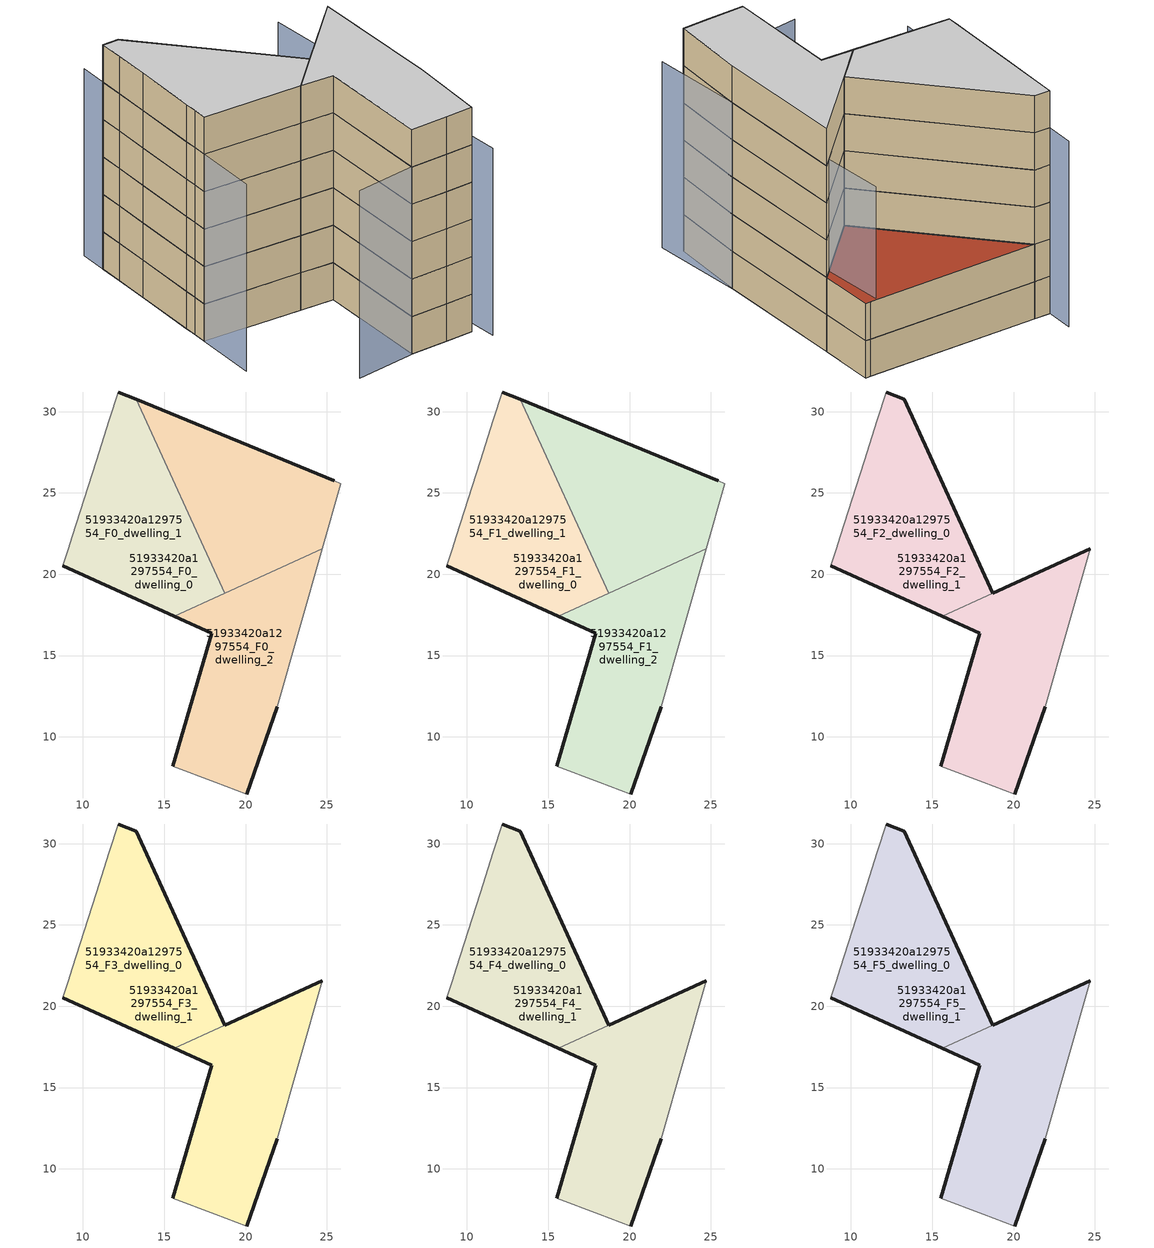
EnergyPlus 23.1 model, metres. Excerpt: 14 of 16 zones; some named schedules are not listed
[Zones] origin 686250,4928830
51933420a1297554_F0_dwelling_0
 floor ground (EU_floor_Construction): 18.73,18.84 13.27,30.75 12.16,31.21 11.62,29.5 10.81,26.96 9.35,22.35 9.1,21.55 8.77,20.52 15.61,17.41 z0; 20.08,6.49 21.95,11.86 24.71,21.58 15.61,17.41 17.92,16.37 15.51,8.21 18.14,7.21 z0; 24.71,21.58 25.84,25.58 25.46,25.74 13.27,30.75 18.73,18.84 z0
 wall outside (EU_wall_Construction): 21.95,11.86 20.08,6.49 / 15.51,8.21 17.92,16.37 15.61,17.41 z0:3
 wall adiabatic (EU_wall_Construction): 20.08,6.49 18.14,7.21 15.51,8.21 / 24.71,21.58 21.95,11.86 z0:3
 wall to 51933420a1297554_F0_dwelling_2 (EU_wall_Construction): 18.73,18.84 24.71,21.58 z0:3
 wall to 51933420a1297554_F0_dwelling_1 (EU_wall_Construction): 15.61,17.41 18.73,18.84 z0:3
51933420a1297554_F0_dwelling_1
 floor ground (EU_floor_Construction): 20.08,6.49 21.95,11.86 24.71,21.58 15.61,17.41 17.92,16.37 15.51,8.21 18.14,7.21 z0; 18.73,18.84 13.27,30.75 12.16,31.21 11.62,29.5 10.81,26.96 9.35,22.35 9.1,21.55 8.77,20.52 15.61,17.41 z0
 wall outside (EU_wall_Construction): 12.16,31.21 13.27,30.75 / 15.61,17.41 8.77,20.52 z0:3
 wall adiabatic (EU_wall_Construction): 8.77,20.52 9.1,21.55 9.35,22.35 10.81,26.96 11.62,29.5 12.16,31.21 z0:3
 wall to 51933420a1297554_F0_dwelling_2 (EU_wall_Construction): 13.27,30.75 18.73,18.84 z0:3
51933420a1297554_F0_dwelling_2
 floor ground (EU_floor_Construction): 24.71,21.58 25.84,25.58 25.46,25.74 13.27,30.75 18.73,18.84 z0; 20.08,6.49 21.95,11.86 24.71,21.58 15.61,17.41 17.92,16.37 15.51,8.21 18.14,7.21 z0
 wall outside (EU_wall_Construction): 13.27,30.75 25.46,25.74 z0:3
 wall adiabatic (EU_wall_Construction): 25.46,25.74 25.84,25.58 24.71,21.58 z0:3
51933420a1297554_F1_dwelling_0
 floor to 51933420a1297554_F0_dwelling_0 (EU_floor_Construction): 20.08,6.49 21.95,11.86 24.71,21.58 15.61,17.41 17.92,16.37 15.51,8.21 18.14,7.21 z3
 floor adiabatic (EU_floor_Construction): 24.71,21.58 25.84,25.58 25.46,25.74 13.27,30.75 18.73,18.84 z3; 18.73,18.84 13.27,30.75 12.16,31.21 11.62,29.5 10.81,26.96 9.35,22.35 9.1,21.55 8.77,20.52 15.61,17.41 z3
 wall outside (EU_wall_Construction): 21.95,11.86 20.08,6.49 / 15.51,8.21 17.92,16.37 15.61,17.41 z3:6
 wall adiabatic (EU_wall_Construction): 20.08,6.49 18.14,7.21 15.51,8.21 / 24.71,21.58 21.95,11.86 z3:6
 wall to 51933420a1297554_F1_dwelling_2 (EU_wall_Construction): 18.73,18.84 24.71,21.58 z3:6
 wall to 51933420a1297554_F1_dwelling_1 (EU_wall_Construction): 15.61,17.41 18.73,18.84 z3:6
 roof outside (EU_floor_Construction): 25.46,25.74 25.84,25.58 24.71,21.58 18.73,18.84 13.27,30.75 z6
51933420a1297554_F1_dwelling_1
 floor to 51933420a1297554_F0_dwelling_1 (EU_floor_Construction): 18.73,18.84 13.27,30.75 12.16,31.21 11.62,29.5 10.81,26.96 9.35,22.35 9.1,21.55 8.77,20.52 15.61,17.41 z3
 floor adiabatic (EU_floor_Construction): 20.08,6.49 21.95,11.86 24.71,21.58 15.61,17.41 17.92,16.37 15.51,8.21 18.14,7.21 z3
 wall outside (EU_wall_Construction): 12.16,31.21 13.27,30.75 / 15.61,17.41 8.77,20.52 z3:6
 wall adiabatic (EU_wall_Construction): 8.77,20.52 9.1,21.55 9.35,22.35 10.81,26.96 11.62,29.5 12.16,31.21 z3:6
 wall to 51933420a1297554_F1_dwelling_2 (EU_wall_Construction): 13.27,30.75 18.73,18.84 z3:6
51933420a1297554_F1_dwelling_2
 floor to 51933420a1297554_F0_dwelling_2 (EU_floor_Construction): 24.71,21.58 25.84,25.58 25.46,25.74 13.27,30.75 18.73,18.84 z3; 20.08,6.49 21.95,11.86 24.71,21.58 15.61,17.41 17.92,16.37 15.51,8.21 18.14,7.21 z3
 wall outside (EU_wall_Construction): 13.27,30.75 25.46,25.74 z3:6
 wall adiabatic (EU_wall_Construction): 25.46,25.74 25.84,25.58 24.71,21.58 z3:6
 ceiling adiabatic (EU_roof_Construction): 24.71,21.58 21.95,11.86 20.08,6.49 18.14,7.21 15.51,8.21 17.92,16.37 15.61,17.41 z6
 roof outside (EU_roof_Construction): 25.46,25.74 25.84,25.58 24.71,21.58 18.73,18.84 13.27,30.75 z6
51933420a1297554_F2_dwelling_0
 floor to 51933420a1297554_F1_dwelling_0 (EU_floor_Construction): 20.08,6.49 21.95,11.86 24.71,21.58 15.61,17.41 17.92,16.37 15.51,8.21 18.14,7.21 z6
 floor adiabatic (EU_floor_Construction): 18.73,18.84 13.27,30.75 12.16,31.21 11.62,29.5 10.81,26.96 9.35,22.35 9.1,21.55 8.77,20.52 15.61,17.41 z6
 wall outside (EU_wall_Construction): 21.95,11.86 20.08,6.49 / 15.51,8.21 17.92,16.37 15.61,17.41 / 18.73,18.84 24.71,21.58 z6:9
 wall adiabatic (EU_wall_Construction): 20.08,6.49 18.14,7.21 15.51,8.21 / 24.71,21.58 21.95,11.86 z6:9
 wall to 51933420a1297554_F2_dwelling_1 (EU_wall_Construction): 15.61,17.41 18.73,18.84 z6:9
51933420a1297554_F2_dwelling_1
 floor to 51933420a1297554_F1_dwelling_1 (EU_floor_Construction): 20.08,6.49 21.95,11.86 24.71,21.58 15.61,17.41 17.92,16.37 15.51,8.21 18.14,7.21 z6; 18.73,18.84 13.27,30.75 12.16,31.21 11.62,29.5 10.81,26.96 9.35,22.35 9.1,21.55 8.77,20.52 15.61,17.41 z6
 wall outside (EU_wall_Construction): 12.16,31.21 13.27,30.75 18.73,18.84 / 15.61,17.41 8.77,20.52 z6:9
 wall adiabatic (EU_wall_Construction): 8.77,20.52 9.1,21.55 9.35,22.35 10.81,26.96 11.62,29.5 12.16,31.21 z6:9
51933420a1297554_F3_dwelling_0
 floor adiabatic (EU_floor_Construction): 20.08,6.49 21.95,11.86 24.71,21.58 15.61,17.41 17.92,16.37 15.51,8.21 18.14,7.21 z9; 18.73,18.84 13.27,30.75 12.16,31.21 11.62,29.5 10.81,26.96 9.35,22.35 9.1,21.55 8.77,20.52 15.61,17.41 z9
 wall outside (EU_wall_Construction): 21.95,11.86 20.08,6.49 / 15.51,8.21 17.92,16.37 15.61,17.41 / 18.73,18.84 24.71,21.58 z9:12
 wall adiabatic (EU_wall_Construction): 20.08,6.49 18.14,7.21 15.51,8.21 / 24.71,21.58 21.95,11.86 z9:12
 wall to 51933420a1297554_F3_dwelling_1 (EU_wall_Construction): 15.61,17.41 18.73,18.84 z9:12
51933420a1297554_F3_dwelling_1
 floor to 51933420a1297554_F2_dwelling_1 (EU_floor_Construction): 20.08,6.49 21.95,11.86 24.71,21.58 15.61,17.41 17.92,16.37 15.51,8.21 18.14,7.21 z9; 18.73,18.84 13.27,30.75 12.16,31.21 11.62,29.5 10.81,26.96 9.35,22.35 9.1,21.55 8.77,20.52 15.61,17.41 z9
 wall outside (EU_wall_Construction): 12.16,31.21 13.27,30.75 18.73,18.84 / 15.61,17.41 8.77,20.52 z9:12
 wall adiabatic (EU_wall_Construction): 8.77,20.52 9.1,21.55 9.35,22.35 10.81,26.96 11.62,29.5 12.16,31.21 z9:12
51933420a1297554_F4_dwelling_0
 floor adiabatic (EU_floor_Construction): 20.08,6.49 21.95,11.86 24.71,21.58 15.61,17.41 17.92,16.37 15.51,8.21 18.14,7.21 z12; 18.73,18.84 13.27,30.75 12.16,31.21 11.62,29.5 10.81,26.96 9.35,22.35 9.1,21.55 8.77,20.52 15.61,17.41 z12
 wall outside (EU_wall_Construction): 21.95,11.86 20.08,6.49 / 15.51,8.21 17.92,16.37 15.61,17.41 / 18.73,18.84 24.71,21.58 z12:15
 wall adiabatic (EU_wall_Construction): 20.08,6.49 18.14,7.21 15.51,8.21 / 24.71,21.58 21.95,11.86 z12:15
 wall to 51933420a1297554_F4_dwelling_1 (EU_wall_Construction): 15.61,17.41 18.73,18.84 z12:15
51933420a1297554_F4_dwelling_1
 floor to 51933420a1297554_F3_dwelling_1 (EU_floor_Construction): 20.08,6.49 21.95,11.86 24.71,21.58 15.61,17.41 17.92,16.37 15.51,8.21 18.14,7.21 z12; 18.73,18.84 13.27,30.75 12.16,31.21 11.62,29.5 10.81,26.96 9.35,22.35 9.1,21.55 8.77,20.52 15.61,17.41 z12
 wall outside (EU_wall_Construction): 12.16,31.21 13.27,30.75 18.73,18.84 / 15.61,17.41 8.77,20.52 z12:15
 wall adiabatic (EU_wall_Construction): 8.77,20.52 9.1,21.55 9.35,22.35 10.81,26.96 11.62,29.5 12.16,31.21 z12:15
51933420a1297554_F5_dwelling_0
 floor adiabatic (EU_floor_Construction): 20.08,6.49 21.95,11.86 24.71,21.58 15.61,17.41 17.92,16.37 15.51,8.21 18.14,7.21 z15; 18.73,18.84 13.27,30.75 12.16,31.21 11.62,29.5 10.81,26.96 9.35,22.35 9.1,21.55 8.77,20.52 15.61,17.41 z15
 wall outside (EU_wall_Construction): 21.95,11.86 20.08,6.49 / 15.51,8.21 17.92,16.37 15.61,17.41 / 18.73,18.84 24.71,21.58 z15:18
 wall adiabatic (EU_wall_Construction): 20.08,6.49 18.14,7.21 15.51,8.21 / 24.71,21.58 21.95,11.86 z15:18
 wall to 51933420a1297554_F5_dwelling_1 (EU_wall_Construction): 15.61,17.41 18.73,18.84 z15:18
 ceiling to 51933420a1297554_F6_dwelling_1 (EU_floor_Construction): 24.71,21.58 21.95,11.86 20.08,6.49 18.14,7.21 15.51,8.21 17.92,16.37 15.61,17.41 z18; 13.27,30.75 18.73,18.84 15.61,17.41 8.77,20.52 9.1,21.55 9.35,22.35 10.81,26.96 11.62,29.5 12.16,31.21 z18
51933420a1297554_F5_dwelling_1
 floor to 51933420a1297554_F4_dwelling_1 (EU_floor_Construction): 20.08,6.49 21.95,11.86 24.71,21.58 15.61,17.41 17.92,16.37 15.51,8.21 18.14,7.21 z15; 18.73,18.84 13.27,30.75 12.16,31.21 11.62,29.5 10.81,26.96 9.35,22.35 9.1,21.55 8.77,20.52 15.61,17.41 z15
 wall outside (EU_wall_Construction): 12.16,31.21 13.27,30.75 18.73,18.84 / 15.61,17.41 8.77,20.52 z15:18
 wall adiabatic (EU_wall_Construction): 8.77,20.52 9.1,21.55 9.35,22.35 10.81,26.96 11.62,29.5 12.16,31.21 z15:18
 ceiling to 51933420a1297554_F6_dwelling_1 (EU_floor_Construction): 13.27,30.75 18.73,18.84 15.61,17.41 8.77,20.52 9.1,21.55 9.35,22.35 10.81,26.96 11.62,29.5 12.16,31.21 z18; 24.71,21.58 21.95,11.86 20.08,6.49 18.14,7.21 15.51,8.21 17.92,16.37 15.61,17.41 z18
shading: 11.09,9.38 20.03,7.01 / 20.51,5.07 24.91,25.77 / 12.79,33.19 7.38,16.12 z0:15
[Building]
EU S2 Campaign: North Axis=0; Terrain=City; Solar Distribution=FullExterior
[Site:Location]
Bologna: Latitude=44.5; Longitude=11.25; Time Zone=1; Elevation=37
[SizingPeriod:WeatherFileDays]
AnnualSizingPeriod: Begin Month=1; Begin Day of Month=1; End Month=12; End Day of Month=31; Day of Week for Start Day=Monday; Use Weather File Daylight Saving Period=No; Use Weather File Rain and Snow Indicators=No
[MATERIAL]
EU_InternalMass_Material: Roughness=MediumRough; Thickness=0.1; Conductivity=1; Density=1800; Specific Heat=900; Thermal Absorptance=0.9; Solar Absorptance=0.7; Visible Absorptance=0.7
[MATERIAL:NOMASS] Roughness=MediumRough; Thermal Absorptance=0.9; Solar Absorptance=0.7; Visible Absorptance=0.7
Name | Thermal Resistance
EU_wall_NoMass | 0.905828
EU_roof_NoMass | 0.37593
EU_floor_NoMass | 0.67114
[CONSTRUCTION]
EU_wall_Construction: EU_wall_NoMass
EU_roof_Construction: EU_roof_NoMass
EU_floor_Construction: EU_floor_NoMass
EU_InternalMass_Construction: EU_InternalMass_Material
[ZONE] Type=1; Multiplier=1; Ceiling Height=autocalculate; Floor Area=autocalculate; Part of Total Floor Area=Yes
Name | Volume
51933420a1297554_F0_dwelling_0 | 640.32
51933420a1297554_F1_dwelling_0 | 640.319
51933420a1297554_F2_dwelling_0; 51933420a1297554_F3_dwelling_0; 51933420a1297554_F4_dwelling_0; 51933420a1297554_F5_dwelling_0; 51933420a1297554_F0_dwelling_1; 51933420a1297554_F1_dwelling_1; 51933420a1297554_F2_dwelling_1; 51933420a1297554_F3_dwelling_1; 51933420a1297554_F4_dwelling_1; 51933420a1297554_F5_dwelling_1 | 426.888
51933420a1297554_F0_dwelling_2; 51933420a1297554_F1_dwelling_2 | 426.875
[INTERNALMASS] Construction=EU_InternalMass_Construction
Name | Zone or ZoneList | Surface Area
51933420a1297554_F0_dwelling_0_EU_InternalMass | 51933420a1297554_F0_dwelling_0 | 71.1479
51933420a1297554_F0_dwelling_1_EU_InternalMass | 51933420a1297554_F0_dwelling_1 | 71.147
51933420a1297554_F0_dwelling_2_EU_InternalMass | 51933420a1297554_F0_dwelling_2 | 71.1444
51933420a1297554_F1_dwelling_0_EU_InternalMass | 51933420a1297554_F1_dwelling_0 | 71.1479
51933420a1297554_F1_dwelling_1_EU_InternalMass | 51933420a1297554_F1_dwelling_1 | 71.147
51933420a1297554_F1_dwelling_2_EU_InternalMass | 51933420a1297554_F1_dwelling_2 | 71.1444
51933420a1297554_F2_dwelling_0_EU_InternalMass | 51933420a1297554_F2_dwelling_0 | 106.722
51933420a1297554_F2_dwelling_1_EU_InternalMass | 51933420a1297554_F2_dwelling_1 | 106.719
51933420a1297554_F3_dwelling_0_EU_InternalMass | 51933420a1297554_F3_dwelling_0 | 106.722
51933420a1297554_F3_dwelling_1_EU_InternalMass | 51933420a1297554_F3_dwelling_1 | 106.719
51933420a1297554_F4_dwelling_0_EU_InternalMass | 51933420a1297554_F4_dwelling_0 | 106.722
51933420a1297554_F4_dwelling_1_EU_InternalMass | 51933420a1297554_F4_dwelling_1 | 106.719
51933420a1297554_F5_dwelling_0_EU_InternalMass | 51933420a1297554_F5_dwelling_0 | 106.722
51933420a1297554_F5_dwelling_1_EU_InternalMass | 51933420a1297554_F5_dwelling_1 | 106.719
[OTHEREQUIPMENT] Fuel Type=Electricity; Design Level Calculation Method=Watts/Area; Power per Zone Floor Area=1; Fraction Latent=0; Fraction Radiant=0; Fraction Lost=0; Carbon Dioxide Generation Rate=0; EndUse Subcategory=EU_Step8_InternalGains
Name | Zone or ZoneList or Space or SpaceList | Schedule
EU_Step8_InternalGain_51933420a1297554_F0_dwelling_0_f000 | 51933420a1297554_F0_dwelling_0 | EU_Step8_GainSchedule_51933420a1297554_F0_dwelling_0_f000
EU_Step8_InternalGain_51933420a1297554_F0_dwelling_1_f000 | 51933420a1297554_F0_dwelling_1 | EU_Step8_GainSchedule_51933420a1297554_F0_dwelling_1_f000
EU_Step8_InternalGain_51933420a1297554_F0_dwelling_2_f000 | 51933420a1297554_F0_dwelling_2 | EU_Step8_GainSchedule_51933420a1297554_F0_dwelling_2_f000
EU_Step8_InternalGain_51933420a1297554_F1_dwelling_0_f000 | 51933420a1297554_F1_dwelling_0 | EU_Step8_GainSchedule_51933420a1297554_F1_dwelling_0_f000
EU_Step8_InternalGain_51933420a1297554_F1_dwelling_1_f000 | 51933420a1297554_F1_dwelling_1 | EU_Step8_GainSchedule_51933420a1297554_F1_dwelling_1_f000
EU_Step8_InternalGain_51933420a1297554_F1_dwelling_2_f000 | 51933420a1297554_F1_dwelling_2 | EU_Step8_GainSchedule_51933420a1297554_F1_dwelling_2_f000
EU_Step8_InternalGain_51933420a1297554_F2_dwelling_0_f000 | 51933420a1297554_F2_dwelling_0 | EU_Step8_GainSchedule_51933420a1297554_F2_dwelling_0_f000
EU_Step8_InternalGain_51933420a1297554_F2_dwelling_1_f000 | 51933420a1297554_F2_dwelling_1 | EU_Step8_GainSchedule_51933420a1297554_F2_dwelling_1_f000
EU_Step8_InternalGain_51933420a1297554_F3_dwelling_0_f000 | 51933420a1297554_F3_dwelling_0 | EU_Step8_GainSchedule_51933420a1297554_F3_dwelling_0_f000
EU_Step8_InternalGain_51933420a1297554_F3_dwelling_1_f000 | 51933420a1297554_F3_dwelling_1 | EU_Step8_GainSchedule_51933420a1297554_F3_dwelling_1_f000
EU_Step8_InternalGain_51933420a1297554_F4_dwelling_0_f000 | 51933420a1297554_F4_dwelling_0 | EU_Step8_GainSchedule_51933420a1297554_F4_dwelling_0_f000
EU_Step8_InternalGain_51933420a1297554_F4_dwelling_1_f000 | 51933420a1297554_F4_dwelling_1 | EU_Step8_GainSchedule_51933420a1297554_F4_dwelling_1_f000
EU_Step8_InternalGain_51933420a1297554_F5_dwelling_0_f000 | 51933420a1297554_F5_dwelling_0 | EU_Step8_GainSchedule_51933420a1297554_F5_dwelling_0_f000
EU_Step8_InternalGain_51933420a1297554_F5_dwelling_1_f000 | 51933420a1297554_F5_dwelling_1 | EU_Step8_GainSchedule_51933420a1297554_F5_dwelling_1_f000
[ZONEVENTILATION:DESIGNFLOWRATE] Schedule=EU_AlwaysOn; Design Flow Rate Calculation Method=AirChanges/Hour; Air Changes per Hour=0.73129; Ventilation Type=Natural; Fan Pressure Rise=0; Fan Total Efficiency=1; Constant Term Coefficient=1; Temperature Term Coefficient=0; Velocity Term Coefficient=0; Velocity Squared Term Coefficient=0; Minimum Indoor Temperature=-100; Maximum Indoor Temperature=100; Delta Temperature=-100; Minimum Outdoor Temperature=-100; Maximum Outdoor Temperature=100; Maximum Wind Speed=40
Name | Zone or ZoneList or Space or SpaceList
EU_ConstantAir_51933420a1297554_F0_dwelling_0 | 51933420a1297554_F0_dwelling_0
EU_ConstantAir_51933420a1297554_F0_dwelling_1 | 51933420a1297554_F0_dwelling_1
EU_ConstantAir_51933420a1297554_F0_dwelling_2 | 51933420a1297554_F0_dwelling_2
EU_ConstantAir_51933420a1297554_F1_dwelling_0 | 51933420a1297554_F1_dwelling_0
EU_ConstantAir_51933420a1297554_F1_dwelling_1 | 51933420a1297554_F1_dwelling_1
EU_ConstantAir_51933420a1297554_F1_dwelling_2 | 51933420a1297554_F1_dwelling_2
EU_ConstantAir_51933420a1297554_F2_dwelling_0 | 51933420a1297554_F2_dwelling_0
EU_ConstantAir_51933420a1297554_F2_dwelling_1 | 51933420a1297554_F2_dwelling_1
EU_ConstantAir_51933420a1297554_F3_dwelling_0 | 51933420a1297554_F3_dwelling_0
EU_ConstantAir_51933420a1297554_F3_dwelling_1 | 51933420a1297554_F3_dwelling_1
EU_ConstantAir_51933420a1297554_F4_dwelling_0 | 51933420a1297554_F4_dwelling_0
EU_ConstantAir_51933420a1297554_F4_dwelling_1 | 51933420a1297554_F4_dwelling_1
EU_ConstantAir_51933420a1297554_F5_dwelling_0 | 51933420a1297554_F5_dwelling_0
EU_ConstantAir_51933420a1297554_F5_dwelling_1 | 51933420a1297554_F5_dwelling_1
[HVACTEMPLATE:THERMOSTAT] Constant Heating Setpoint=20; Constant Cooling Setpoint=50
EU_HeatOnly_51933420a1297554_F0_dwelling_0; EU_HeatOnly_51933420a1297554_F0_dwelling_1; EU_HeatOnly_51933420a1297554_F0_dwelling_2; EU_HeatOnly_51933420a1297554_F1_dwelling_0; EU_HeatOnly_51933420a1297554_F1_dwelling_1; EU_HeatOnly_51933420a1297554_F1_dwelling_2; EU_HeatOnly_51933420a1297554_F2_dwelling_0; EU_HeatOnly_51933420a1297554_F2_dwelling_1; EU_HeatOnly_51933420a1297554_F3_dwelling_0; EU_HeatOnly_51933420a1297554_F3_dwelling_1; EU_HeatOnly_51933420a1297554_F4_dwelling_0; EU_HeatOnly_51933420a1297554_F4_dwelling_1; EU_HeatOnly_51933420a1297554_F5_dwelling_0; EU_HeatOnly_51933420a1297554_F5_dwelling_1; EU_HeatOnly_51933420a1297554_F6_dwelling_0; EU_HeatOnly_51933420a1297554_F6_dwelling_1
[HVACTEMPLATE:ZONE:IDEALLOADSAIRSYSTEM] System Availability Schedule=EU_AlwaysOn; Maximum Heating Supply Air Temperature=50; Minimum Cooling Supply Air Temperature=13; Maximum Heating Supply Air Humidity Ratio=0.0156; Minimum Cooling Supply Air Humidity Ratio=0.0077; Heating Limit=NoLimit; Cooling Limit=NoLimit; Heating Availability Schedule=EU_AlwaysOn; Cooling Availability Schedule=EU_CoolingOff; Dehumidification Control Type=ConstantSensibleHeatRatio; Cooling Sensible Heat Ratio=0.7; Dehumidification Setpoint=60; Humidification Control Type=None; Humidification Setpoint=30; Outdoor Air Method=None; Outdoor Air Flow Rate per Person=0.00944; Outdoor Air Flow Rate per Zone Floor Area=0; Outdoor Air Flow Rate per Zone=0; Demand Controlled Ventilation Type=None; Outdoor Air Economizer Type=NoEconomizer; Heat Recovery Type=None; Sensible Heat Recovery Effectiveness=0.7; Latent Heat Recovery Effectiveness=0.65
Name | Template Thermostat
51933420a1297554_F0_dwelling_0 | EU_HeatOnly_51933420a1297554_F0_dwelling_0
51933420a1297554_F0_dwelling_1 | EU_HeatOnly_51933420a1297554_F0_dwelling_1
51933420a1297554_F0_dwelling_2 | EU_HeatOnly_51933420a1297554_F0_dwelling_2
51933420a1297554_F1_dwelling_0 | EU_HeatOnly_51933420a1297554_F1_dwelling_0
51933420a1297554_F1_dwelling_1 | EU_HeatOnly_51933420a1297554_F1_dwelling_1
51933420a1297554_F1_dwelling_2 | EU_HeatOnly_51933420a1297554_F1_dwelling_2
51933420a1297554_F2_dwelling_0 | EU_HeatOnly_51933420a1297554_F2_dwelling_0
51933420a1297554_F2_dwelling_1 | EU_HeatOnly_51933420a1297554_F2_dwelling_1
51933420a1297554_F3_dwelling_0 | EU_HeatOnly_51933420a1297554_F3_dwelling_0
51933420a1297554_F3_dwelling_1 | EU_HeatOnly_51933420a1297554_F3_dwelling_1
51933420a1297554_F4_dwelling_0 | EU_HeatOnly_51933420a1297554_F4_dwelling_0
51933420a1297554_F4_dwelling_1 | EU_HeatOnly_51933420a1297554_F4_dwelling_1
51933420a1297554_F5_dwelling_0 | EU_HeatOnly_51933420a1297554_F5_dwelling_0
